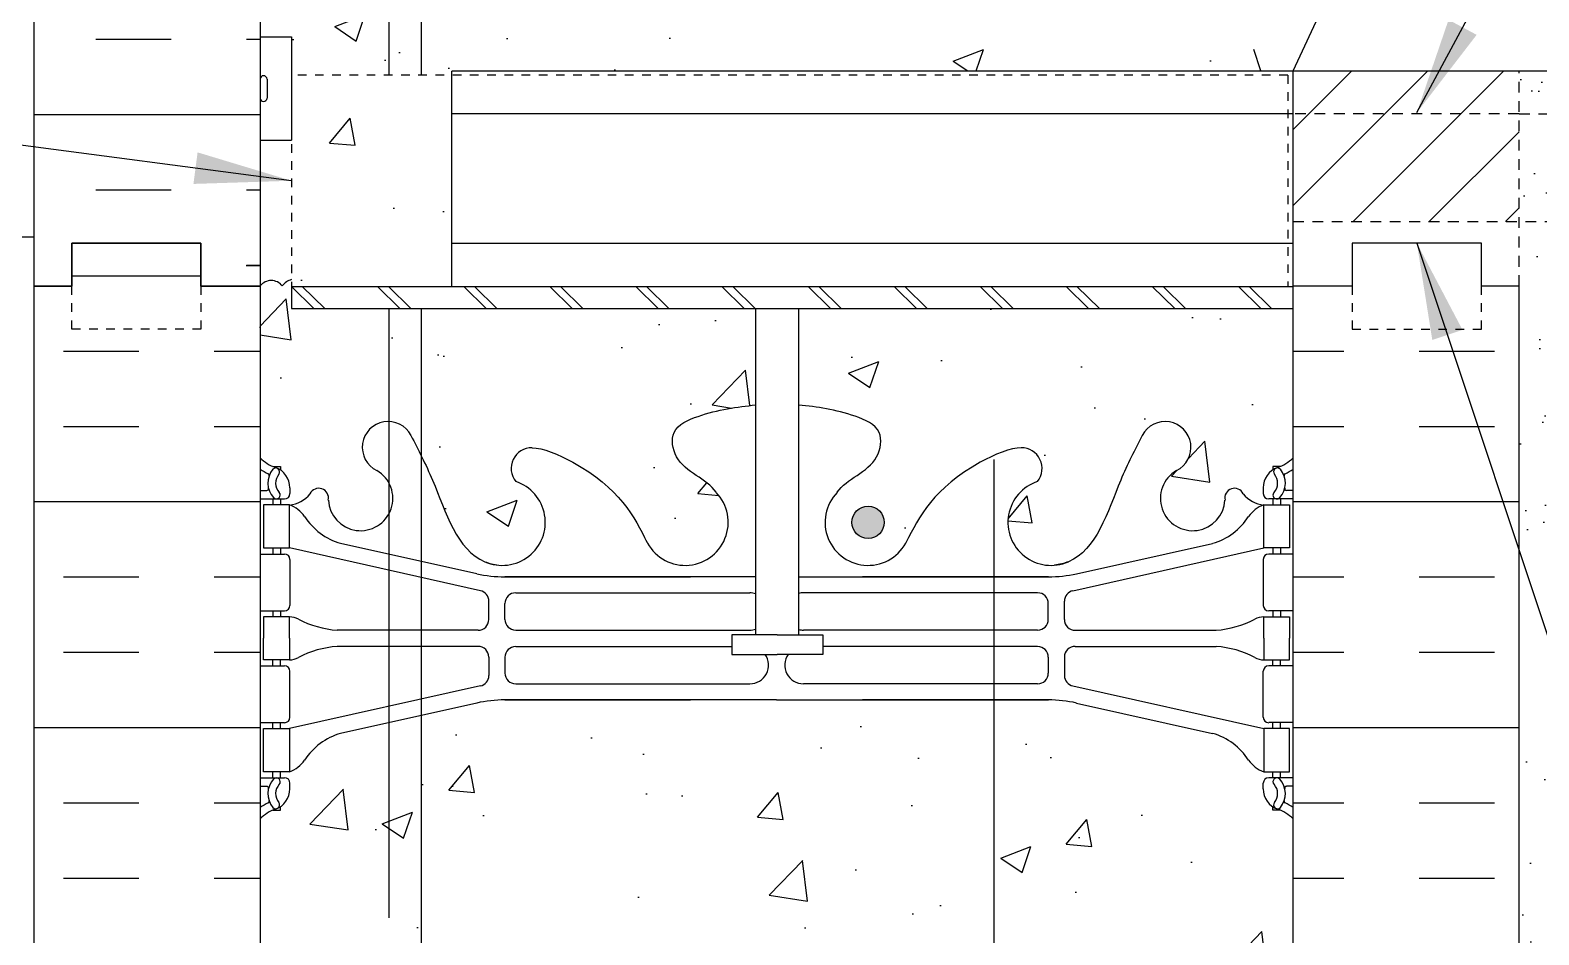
# Model space of a CAD drawing. Header units: inches. Extents: x 295 to 473, y 174 to 249.
# Drawn here: x 437.21 to 454.73, y 222.36 to 232.88 of the extents above; entities that cross this region are included whole.
import ezdxf

# ---------------------------------------------------------------- set-up
doc = ezdxf.new("R2010")
doc.units = ezdxf.units.IN
doc.header["$LTSCALE"] = 0.5
doc.header["$MEASUREMENT"] = 0
doc.linetypes.add('DASHED2', pattern=[0.375, 0.25, -0.125])
doc.linetypes.add('HIDDEN2', pattern=[0.1875, 0.125, -0.0625])
for name, color, linetype in [('HATCH', 12, 'Continuous'), ('line25', 2, 'Continuous'), ('LINE3', 3, 'Continuous'), ('LINE50', 5, 'Continuous'), ('LINE9', 9, 'Continuous'), ('TEXT', 4, 'Continuous'), ('Web_Edge', 9, 'Continuous')]:
    doc.layers.add(name, color=color, linetype=linetype)
doc.styles.add('DIM', font='romans.shx', dxfattribs={"width": 0.7})
doc.dimstyles.new('ext_12', dxfattribs={"dimscale": 12, "dimtxt": 0.09375, "dimasz": 0.09375, "dimexe": 0.09375, "dimexo": 0.0625, "dimgap": 0.0625, "dimtad": 1, "dimdec": 1, "dimzin": 3, "dimdsep": 46, "dimlunit": 4, "dimtxsty": 'DIM', "dimcen": 0.09, "dimdle": 0.09375, "dimclrt": 4, "dimadec": 0, "dimazin": 0, "dimtfac": 1, "dimtdec": 1, "dimtmove": 2, "dimatfit": 3, "dimfxl": 1, "dimfrac": 2, "dimtolj": 1, "dimtzin": 0, "dimarcsym": 0})
pattern_1 = [(50, (0, 0), (3.586301, -0.31376), [0.375, -4.125]), (355, (0, 0), (-0.693757, 3.76096), [0.3, -3.3]), (100.45144, (0.299, -0.026), (2.892544, 3.4472), [0.3187, -3.50571]), (46.1842, (0, 1), (5.336207, -0.827596), [0.5625, -6.1875]), (96.6356, (0.4447, 0.931), (4.67331, 4.870593), [0.47805, -5.25857]), (351.1842, (0, 1), (4.67331, 4.870593), [0.45, -4.95]), (21, (0.5, 0.75), (2.984535, -2.013094), [0.375, -4.125]), (326, (0.5, 0.75), (1.216577, 3.62575), [0.3, -3.3]), (71.45144, (0.7487, 0.5822), (4.201112, 1.612656), [0.3187, -3.50571]), (37.5, (0, 0), (0.0607993, 1.6644693), [0, -3.26, 0, -3.35, 0, -3.3125]), (7.5, (0, 0), (1.3153477, 1.9720586), [0, -1.91, 0, -3.185, 0, -1.2625]), (327.5, (-1.115, 0), (2.6691122, -0.1127744), [0, -1.25, 0, -3.9, 0, -5.175]), (317.5, (-1.615, 0), (2.915931, 0.500525), [0, -1.625, 0, -2.59, 0, -3.675])]

msp = doc.modelspace()

# ---------------------------------------------------------------- hatches: boundary and pattern name
at = {"layer": 'HATCH'}
h = msp.add_hatch(dxfattribs=at)
h.set_pattern_fill('INSUL', color=256, scale=7, style=0)
h.set_pattern_definition([(0, (-2486.284, -167.1027), (0, 2.625), []), (0, (-2486.284, -166.2277), (0, 2.625), [0.875, -0.875]), (0, (-2486.284, -165.3527), (0, 2.625), [0.875, -0.875])])
h.paths.add_polyline_path([(437.252, 229.907), (437.69, 229.907), (437.69, 230.407), (439.19, 230.407), (439.19, 229.907), (439.877, 229.907), (439.877, 245.745), (439.752, 245.87), (437.252, 245.87)])
h = msp.add_hatch(dxfattribs=at)
h.set_pattern_fill('AR-CONC', color=256, scale=0.5)
h.set_pattern_definition(pattern_1)
edge = h.paths.add_edge_path()
edge.add_spline(control_points=[(445.174, 245.44), (445.066, 245.603), (444.813, 245.667), (444.71, 245.864), (444.707, 245.87)], knot_values=[0.229407, 0.229407, 0.229407, 0.229407, 0.844432, 0.862042, 0.862042, 0.862042, 0.862042], degree=3, periodic=0)
edge.add_line((444.707, 245.87), (443.35, 245.87))
edge.add_spline(control_points=[(443.35, 245.87), (443.405, 245.845), (444.028, 245.531), (444.23, 245.146), (444.371, 244.863)], knot_values=[0.230119, 0.230119, 0.230119, 0.230119, 0.320663, 1.258119, 1.258119, 1.258119, 1.258119], degree=3, periodic=0)
edge.add_arc((444.815, 245.091), 0.5, 208.0689, 404.1875)
edge = h.paths.add_edge_path()
edge.add_arc((443.036, 245.716), 0.242, 140.6186, 218.2327, ccw=False)
edge.add_line((442.849, 245.87), (441.747, 245.87))
edge.add_spline(control_points=[(441.747, 245.87), (441.793, 245.777), (441.999, 245.339), (442.163, 244.764), (442.488, 244.634)], knot_values=[0.266707, 0.266707, 0.266707, 0.266707, 0.579211, 1.703896, 1.703896, 1.703896, 1.703896], degree=3, periodic=0)
edge.add_spline(control_points=[(442.488, 244.634), (442.538, 244.614), (442.592, 244.601), (442.649, 244.593)], knot_values=[1.703896, 1.703896, 1.703896, 1.703896, 1.875321, 1.875321, 1.875321, 1.875321], degree=3, periodic=0)
edge.add_arc((442.69, 245.091), 0.5, 265.2926, 431.7937)
h.paths.add_polyline_path([(441.28, 245.694, -0.231645), (441.091, 245.87), (440.387, 245.87), (440.387, 245.687, 0.258079), (440.534, 245.575, -0.428082), (440.717, 245.35, 1.679912)])
edge = h.paths.add_edge_path()
edge.add_spline(control_points=[(447.384, 244.863), (447.525, 245.146), (447.727, 245.531), (448.35, 245.845), (448.405, 245.87)], knot_values=[0.230119, 0.230119, 0.230119, 0.230119, 1.167575, 1.258119, 1.258119, 1.258119, 1.258119], degree=3, periodic=0)
edge.add_line((448.405, 245.87), (447.048, 245.87))
edge.add_spline(control_points=[(447.048, 245.87), (447.045, 245.864), (446.942, 245.667), (446.689, 245.603), (446.581, 245.44)], knot_values=[0.229407, 0.229407, 0.229407, 0.229407, 0.247016, 0.862042, 0.862042, 0.862042, 0.862042], degree=3, periodic=0)
edge.add_arc((446.94, 245.091), 0.5, 135.8125, 331.9311)
edge = h.paths.add_edge_path()
edge.add_spline(control_points=[(449.267, 244.634), (449.592, 244.764), (449.756, 245.339), (449.962, 245.777), (450.008, 245.87)], knot_values=[0.266707, 0.266707, 0.266707, 0.266707, 1.391392, 1.703896, 1.703896, 1.703896, 1.703896], degree=3, periodic=0)
edge.add_line((450.008, 245.87), (448.906, 245.87))
edge.add_arc((448.719, 245.716), 0.242, -38.2327, 39.3814, ccw=False)
edge.add_arc((449.065, 245.091), 0.5, 108.2063, 274.7074)
edge.add_spline(control_points=[(449.106, 244.593), (449.163, 244.601), (449.217, 244.614), (449.267, 244.634)], knot_values=[1.703896, 1.703896, 1.703896, 1.703896, 1.875321, 1.875321, 1.875321, 1.875321], degree=3, periodic=0)
h.paths.add_polyline_path([(451.038, 245.35, -0.428069), (451.221, 245.575, 0.258094), (451.367, 245.687), (451.367, 245.87), (450.664, 245.87, -0.231645), (450.475, 245.694, 1.679912)])
h.paths.add_polyline_path([(471.64, 236.405), (451.877, 236.405), (451.877, 236.434, 0.10231), (451.782, 236.358, 0.520567), (451.437, 236.408, 0.520567), (450.838, 236.429, 0.310845), (449.877, 236.407, 0.310845), (448.917, 236.429, 0.520567), (448.318, 236.408, 0.520567), (447.973, 236.358, 0.10231), (447.877, 236.434, 0.10231), (447.782, 236.358, 0.520567), (447.437, 236.408, 0.520567), (446.838, 236.429, 0.310845), (445.877, 236.407, 0.310845), (444.917, 236.429, 0.520567), (444.318, 236.408, 0.520567), (443.973, 236.358, 0.520567), (443.483, 236.315, 0.520567), (443.178, 236.437, 0.258655), (442.757, 236.705, 0.230831), (442.339, 236.532, 0.520567), (441.977, 236.376, 0.520567), (441.696, 236.255, 0.520567), (441.123, 236.295, 0.520567), (440.781, 236.148, 0.520567), (440.422, 236.291, 0.058158), (440.242, 236.35), (440.242, 235.5), (439.877, 235.5), (439.877, 234.75), (440.242, 234.75), (440.242, 233.55), (439.877, 233.55), (439.877, 232.8), (440.242, 232.8), (440.242, 232.355), (442.103, 232.355), (442.103, 232.405), (451.877, 232.405), (452.577, 233.905), (454.577, 233.905), (455.276, 232.405), (458.276, 232.405), (458.976, 233.905), (460.976, 233.905), (461.675, 232.405), (464.675, 232.405), (465.375, 233.905), (467.375, 233.905), (468.074, 232.405), (471.074, 232.405), (471.64, 233.618)])
h.paths.add_polyline_path([(442.103, 232.355), (440.242, 232.355), (440.242, 231.6), (440.242, 229.902), (442.103, 229.902)])
h.paths.add_polyline_path([(451.531, 206.058), (451.531, 206.126, -0.414214), (451.594, 206.188), (451.641, 206.188), (451.641, 206.258), (451.536, 206.258, -0.168672), (451.351, 206.408, 0.17445), (450.943, 206.704), (449.362, 207.057, 0.054974), (449.035, 207.093), (445.877, 207.093), (442.72, 207.093, 0.054974), (442.393, 207.057), (440.812, 206.704, 0.17445), (440.404, 206.408, -0.168672), (440.218, 206.258), (440.113, 206.258), (440.113, 206.188), (440.161, 206.188, -0.414214), (440.223, 206.126), (440.223, 206.058, -0.249069), (440.113, 205.851), (440.113, 205.81), (440.023, 205.81, 0.088416), (439.877, 205.712), (439.877, 202.905), (445.081, 202.905), (446.081, 201.905), (446.081, 203.905), (447.081, 202.905), (451.877, 202.905), (451.877, 205.712, 0.088416), (451.731, 205.81), (451.641, 205.81), (451.641, 205.851, -0.249069)])
h = msp.add_hatch(dxfattribs=at)
h.set_pattern_fill('AR-SAND', color=256, scale=0.5, style=0)
h.set_pattern_definition([(37.5, (378.7961, 101.8769), (-0.0314967, 0.963412), [0, -0.76, 0, -0.85, 0, -0.8125]), (7.5, (378.7961, 101.8769), (0.884888, 1.411073), [0, -0.41, 0, -0.685, 0, -0.2625]), (327.5, (378.1811, 101.8769), (1.557071, 0.0028295), [0, -0.25, 0, -0.9, 0, -1.175]), (317.5, (378.181, 101.8769), (1.503063, 0.438838), [0, -0.125, 0, -0.59, 0, -0.675])])
h.paths.add_polyline_path([(455.002, 232.405), (454.502, 232.405), (454.502, 211.905), (454.502, 202.905), (455.002, 202.905)])
h = msp.add_hatch(dxfattribs=at)
h.set_pattern_fill('ANSI31', color=256, scale=5, style=0)
h.set_pattern_definition([(45, (374.7702, 37.0603), (-0.4419417, 0.4419417), [])])
h.paths.add_polyline_path([(454.502, 230.655), (454.502, 232.402), (451.877, 232.402), (451.877, 230.655)])
h = msp.add_hatch(dxfattribs=at)
h.set_pattern_fill('INSUL', color=256, scale=7, style=0)
h.set_pattern_definition([(0, (453.3396, 222.148), (0, 2.625), []), (0, (453.3396, 223.023), (0, 2.625), [0.875, -0.875]), (0, (453.3396, 223.898), (0, 2.625), [0.875, -0.875])])
h.paths.add_polyline_path([(454.502, 229.905), (454.065, 229.905), (454.065, 229.405), (452.565, 229.405), (452.565, 229.905), (451.877, 229.905), (451.877, 211.905), (452.565, 211.905), (452.565, 212.405), (454.065, 212.405), (454.065, 211.905), (454.502, 211.905)])
h.paths.add_polyline_path([(437.252, 211.905), (437.69, 211.905), (437.69, 212.405), (439.19, 212.405), (439.19, 211.905), (439.877, 211.905), (439.877, 229.905), (439.19, 229.905), (439.19, 230.405), (437.69, 230.405), (437.69, 229.905), (437.252, 229.905)])
h = msp.add_hatch(dxfattribs=at)
h.set_pattern_fill('AR-CONC', color=256, scale=0.5)
h.set_pattern_definition(pattern_1)
edge = h.paths.add_edge_path()
edge.add_line((451.877, 229.643), (446.135, 229.643))
edge.add_line((446.135, 229.643), (446.135, 228.522))
edge.add_spline(control_points=[(446.135, 228.522), (446.347, 228.502), (446.672, 228.452), (447.126, 228.257), (447.049, 227.761), (446.689, 227.671), (446.581, 227.508)], knot_values=[0.229407, 0.229407, 0.229407, 0.229407, 0.887302, 1.222784, 1.507201, 2.122226, 2.122226, 2.122226, 2.122226], degree=3, periodic=0)
edge.add_arc((446.94, 227.159), 0.5, 135.8125, 335.181)
edge.add_spline(control_points=[(447.394, 226.949), (447.415, 226.992), (447.438, 227.037), (447.463, 227.082)], knot_values=[1.0964, 1.0964, 1.0964, 1.0964, 1.237398, 1.237398, 1.237398, 1.237398], degree=3, periodic=0)
edge.add_spline(control_points=[(447.463, 227.082), (447.488, 227.129), (447.515, 227.176), (447.546, 227.224)], knot_values=[0.953118, 0.953118, 0.953118, 0.953118, 1.0964, 1.0964, 1.0964, 1.0964], degree=3, periodic=0)
edge.add_spline(control_points=[(447.546, 227.224), (447.564, 227.252), (447.583, 227.28), (447.603, 227.308)], knot_values=[0.869703, 0.869703, 0.869703, 0.869703, 0.953118, 0.953118, 0.953118, 0.953118], degree=3, periodic=0)
edge.add_spline(control_points=[(447.603, 227.308), (447.623, 227.335), (447.644, 227.363), (447.666, 227.39)], knot_values=[0.789856, 0.789856, 0.789856, 0.789856, 0.869703, 0.869703, 0.869703, 0.869703], degree=3, periodic=0)
edge.add_spline(control_points=[(447.666, 227.39), (447.686, 227.414), (447.707, 227.438), (447.729, 227.463)], knot_values=[0.718521, 0.718521, 0.718521, 0.718521, 0.789856, 0.789856, 0.789856, 0.789856], degree=3, periodic=0)
edge.add_spline(control_points=[(447.729, 227.463), (447.753, 227.49), (447.78, 227.517), (447.808, 227.543)], knot_values=[0.639328, 0.639328, 0.639328, 0.639328, 0.718521, 0.718521, 0.718521, 0.718521], degree=3, periodic=0)
edge.add_spline(control_points=[(447.808, 227.543), (447.833, 227.568), (447.86, 227.592), (447.889, 227.616)], knot_values=[0.567328, 0.567328, 0.567328, 0.567328, 0.639328, 0.639328, 0.639328, 0.639328], degree=3, periodic=0)
edge.add_spline(control_points=[(447.889, 227.616), (447.92, 227.643), (447.953, 227.669), (447.988, 227.695)], knot_values=[0.48854, 0.48854, 0.48854, 0.48854, 0.567328, 0.567328, 0.567328, 0.567328], degree=3, periodic=0)
edge.add_spline(control_points=[(447.988, 227.695), (448.021, 227.719), (448.055, 227.742), (448.091, 227.766)], knot_values=[0.416129, 0.416129, 0.416129, 0.416129, 0.48854, 0.48854, 0.48854, 0.48854], degree=3, periodic=0)
edge.add_spline(control_points=[(448.091, 227.766), (448.138, 227.797), (448.219, 227.845), (448.308, 227.891), (448.342, 227.908)], knot_values=[0.264927, 0.264927, 0.264927, 0.264927, 0.360393, 0.416129, 0.416129, 0.416129, 0.416129], degree=3, periodic=0)
edge.add_spline(control_points=[(448.342, 227.908), (448.41, 227.941), (448.48, 227.971), (448.545, 227.992)], knot_values=[0.151529, 0.151529, 0.151529, 0.151529, 0.264927, 0.264927, 0.264927, 0.264927], degree=3, periodic=0)
edge.add_spline(control_points=[(448.545, 227.992), (448.577, 228.003), (448.609, 228.012), (448.638, 228.017)], knot_values=[0.094834, 0.094834, 0.094834, 0.094834, 0.151529, 0.151529, 0.151529, 0.151529], degree=3, periodic=0)
edge.add_spline(control_points=[(448.638, 228.017), (448.648, 228.019), (448.658, 228.021), (448.667, 228.022)], knot_values=[0.075602, 0.075602, 0.075602, 0.075602, 0.094834, 0.094834, 0.094834, 0.094834], degree=3, periodic=0)
edge.add_spline(control_points=[(448.667, 228.022), (448.676, 228.024), (448.685, 228.024), (448.693, 228.025)], knot_values=[0.057028, 0.057028, 0.057028, 0.057028, 0.075602, 0.075602, 0.075602, 0.075602], degree=3, periodic=0)
edge.add_spline(control_points=[(448.693, 228.025), (448.702, 228.026), (448.711, 228.026), (448.719, 228.026)], knot_values=[0.038125, 0.038125, 0.038125, 0.038125, 0.057028, 0.057028, 0.057028, 0.057028], degree=3, periodic=0)
edge.add_arc((448.719, 227.784), 0.242, -38.2327, 90.7685, ccw=False)
edge.add_arc((449.065, 227.159), 0.5, 108.2063, 274.7074)
edge.add_spline(control_points=[(449.106, 226.661), (449.123, 226.663), (449.139, 226.666), (449.156, 226.669)], knot_values=[1.824512, 1.824512, 1.824512, 1.824512, 1.875321, 1.875321, 1.875321, 1.875321], degree=3, periodic=0)
edge.add_spline(control_points=[(449.156, 226.669), (449.17, 226.672), (449.184, 226.675), (449.198, 226.679)], knot_values=[1.78039, 1.78039, 1.78039, 1.78039, 1.824512, 1.824512, 1.824512, 1.824512], degree=3, periodic=0)
edge.add_spline(control_points=[(449.198, 226.679), (449.211, 226.682), (449.224, 226.686), (449.237, 226.691)], knot_values=[1.737704, 1.737704, 1.737704, 1.737704, 1.78039, 1.78039, 1.78039, 1.78039], degree=3, periodic=0)
edge.add_spline(control_points=[(449.237, 226.691), (449.247, 226.694), (449.257, 226.698), (449.267, 226.702)], knot_values=[1.703896, 1.703896, 1.703896, 1.703896, 1.737704, 1.737704, 1.737704, 1.737704], degree=3, periodic=0)
edge.add_spline(control_points=[(449.267, 226.702), (449.279, 226.707), (449.292, 226.712), (449.304, 226.718)], knot_values=[1.660465, 1.660465, 1.660465, 1.660465, 1.703896, 1.703896, 1.703896, 1.703896], degree=3, periodic=0)
edge.add_spline(control_points=[(449.304, 226.718), (449.316, 226.724), (449.327, 226.73), (449.339, 226.737)], knot_values=[1.616944, 1.616944, 1.616944, 1.616944, 1.660465, 1.660465, 1.660465, 1.660465], degree=3, periodic=0)
edge.add_spline(control_points=[(449.339, 226.737), (449.353, 226.746), (449.367, 226.755), (449.38, 226.765)], knot_values=[1.563384, 1.563384, 1.563384, 1.563384, 1.616944, 1.616944, 1.616944, 1.616944], degree=3, periodic=0)
edge.add_spline(control_points=[(449.38, 226.765), (449.394, 226.775), (449.408, 226.786), (449.422, 226.798)], knot_values=[1.505342, 1.505342, 1.505342, 1.505342, 1.563384, 1.563384, 1.563384, 1.563384], degree=3, periodic=0)
edge.add_spline(control_points=[(449.422, 226.798), (449.435, 226.809), (449.447, 226.821), (449.459, 226.833)], knot_values=[1.451471, 1.451471, 1.451471, 1.451471, 1.505342, 1.505342, 1.505342, 1.505342], degree=3, periodic=0)
edge.add_spline(control_points=[(449.459, 226.833), (449.471, 226.846), (449.484, 226.86), (449.496, 226.874)], knot_values=[1.393854, 1.393854, 1.393854, 1.393854, 1.451471, 1.451471, 1.451471, 1.451471], degree=3, periodic=0)
edge.add_spline(control_points=[(449.496, 226.874), (449.507, 226.887), (449.518, 226.901), (449.529, 226.915)], knot_values=[1.339569, 1.339569, 1.339569, 1.339569, 1.393854, 1.393854, 1.393854, 1.393854], degree=3, periodic=0)
edge.add_spline(control_points=[(449.529, 226.915), (449.54, 226.93), (449.551, 226.945), (449.561, 226.961)], knot_values=[1.282554, 1.282554, 1.282554, 1.282554, 1.339569, 1.339569, 1.339569, 1.339569], degree=3, periodic=0)
edge.add_spline(control_points=[(449.561, 226.961), (449.576, 226.984), (449.591, 227.007), (449.605, 227.031)], knot_values=[1.201719, 1.201719, 1.201719, 1.201719, 1.282554, 1.282554, 1.282554, 1.282554], degree=3, periodic=0)
edge.add_spline(control_points=[(449.605, 227.031), (449.619, 227.057), (449.634, 227.083), (449.647, 227.11)], knot_values=[1.116334, 1.116334, 1.116334, 1.116334, 1.201719, 1.201719, 1.201719, 1.201719], degree=3, periodic=0)
edge.add_spline(control_points=[(449.647, 227.11), (449.664, 227.143), (449.681, 227.178), (449.697, 227.213)], knot_values=[1.009728, 1.009728, 1.009728, 1.009728, 1.116334, 1.116334, 1.116334, 1.116334], degree=3, periodic=0)
edge.add_spline(control_points=[(449.697, 227.213), (449.76, 227.355), (449.832, 227.554), (449.911, 227.732), (449.929, 227.773)], knot_values=[0.447744, 0.447744, 0.447744, 0.447744, 0.878261, 1.009728, 1.009728, 1.009728, 1.009728], degree=3, periodic=0)
edge.add_spline(control_points=[(449.929, 227.773), (449.993, 227.912), (450.059, 228.041), (450.126, 228.17)], knot_values=[0, 0, 0, 0, 0.447744, 0.447744, 0.447744, 0.447744], degree=3, periodic=0)
edge.add_arc((450.391, 228.031), 0.3, -63.9425, 153.1146, ccw=False)
edge.add_arc((450.711, 227.437), 0.375, 120.1325, 357.0763)
edge.add_arc((451.197, 227.442), 0.113, 25.9431, 192.1844, ccw=False)
edge.add_arc((451.574, 227.71), 0.352, 218.4669, 263.8709)
edge.add_line((451.536, 227.361), (451.641, 227.361))
edge.add_line((451.641, 227.361), (451.641, 227.431))
edge.add_line((451.641, 227.431), (451.594, 227.431))
edge.add_arc((451.594, 227.493), 0.0625, 180, 270, ccw=False)
edge.add_line((451.531, 227.493), (451.531, 227.561))
edge.add_arc((451.781, 227.561), 0.25, 124.0558, 180, ccw=False)
edge.add_line((451.641, 227.768), (451.641, 227.809))
edge.add_line((451.641, 227.809), (451.731, 227.809))
edge.add_arc((451.531, 228.268), 0.5, 293.5782, 313.7891)
edge.add_line((451.877, 227.907), (451.877, 229.643))
edge = h.paths.add_edge_path()
edge.add_line((445.635, 229.643), (440.242, 229.643))
edge.add_line((440.242, 229.643), (440.242, 229.902))
edge.add_line((440.242, 229.902), (440.242, 229.98))
edge.add_arc((440.286, 229.801), 0.185, 103.6375, 145)
edge.add_arc((440.006, 229.804), 0.165, 38.7056, 141.2944)
edge.add_line((439.877, 229.907), (439.877, 227.907))
edge.add_arc((440.223, 228.268), 0.5, 226.2109, 246.4218)
edge.add_line((440.023, 227.809), (440.113, 227.809))
edge.add_line((440.113, 227.809), (440.113, 227.768))
edge.add_arc((439.973, 227.561), 0.25, 0, 55.9442, ccw=False)
edge.add_line((440.223, 227.561), (440.223, 227.493))
edge.add_arc((440.161, 227.493), 0.0625, -90, 0, ccw=False)
edge.add_line((440.161, 227.431), (440.113, 227.431))
edge.add_line((440.113, 227.431), (440.113, 227.361))
edge.add_line((440.113, 227.361), (440.218, 227.361))
edge.add_arc((440.181, 227.71), 0.352, 276.1291, 321.5331)
edge.add_arc((440.558, 227.442), 0.113, -12.1844, 154.0569, ccw=False)
edge.add_arc((441.044, 227.437), 0.375, 182.9237, 419.8675)
edge.add_arc((441.364, 228.031), 0.3, 27.597, 243.9425, ccw=False)
edge.add_spline(control_points=[(441.629, 228.17), (441.696, 228.041), (441.762, 227.912), (441.826, 227.773)], knot_values=[0, 0, 0, 0, 0.447744, 0.447744, 0.447744, 0.447744], degree=3, periodic=0)
edge.add_spline(control_points=[(441.826, 227.773), (441.844, 227.732), (441.923, 227.554), (441.995, 227.355), (442.058, 227.213)], knot_values=[0.447744, 0.447744, 0.447744, 0.447744, 0.579211, 1.009728, 1.009728, 1.009728, 1.009728], degree=3, periodic=0)
edge.add_spline(control_points=[(442.058, 227.213), (442.074, 227.178), (442.091, 227.143), (442.108, 227.11)], knot_values=[1.009728, 1.009728, 1.009728, 1.009728, 1.116334, 1.116334, 1.116334, 1.116334], degree=3, periodic=0)
edge.add_spline(control_points=[(442.108, 227.11), (442.121, 227.083), (442.136, 227.057), (442.15, 227.031)], knot_values=[1.116334, 1.116334, 1.116334, 1.116334, 1.201719, 1.201719, 1.201719, 1.201719], degree=3, periodic=0)
edge.add_spline(control_points=[(442.15, 227.031), (442.164, 227.007), (442.179, 226.984), (442.194, 226.961)], knot_values=[1.201719, 1.201719, 1.201719, 1.201719, 1.282554, 1.282554, 1.282554, 1.282554], degree=3, periodic=0)
edge.add_spline(control_points=[(442.194, 226.961), (442.204, 226.945), (442.215, 226.93), (442.226, 226.915)], knot_values=[1.282554, 1.282554, 1.282554, 1.282554, 1.339569, 1.339569, 1.339569, 1.339569], degree=3, periodic=0)
edge.add_spline(control_points=[(442.226, 226.915), (442.237, 226.901), (442.248, 226.887), (442.259, 226.874)], knot_values=[1.339569, 1.339569, 1.339569, 1.339569, 1.393854, 1.393854, 1.393854, 1.393854], degree=3, periodic=0)
edge.add_spline(control_points=[(442.259, 226.874), (442.271, 226.86), (442.284, 226.846), (442.296, 226.833)], knot_values=[1.393854, 1.393854, 1.393854, 1.393854, 1.451471, 1.451471, 1.451471, 1.451471], degree=3, periodic=0)
edge.add_spline(control_points=[(442.296, 226.833), (442.308, 226.821), (442.32, 226.809), (442.333, 226.798)], knot_values=[1.451471, 1.451471, 1.451471, 1.451471, 1.505342, 1.505342, 1.505342, 1.505342], degree=3, periodic=0)
edge.add_spline(control_points=[(442.333, 226.798), (442.347, 226.786), (442.361, 226.775), (442.375, 226.765)], knot_values=[1.505342, 1.505342, 1.505342, 1.505342, 1.563384, 1.563384, 1.563384, 1.563384], degree=3, periodic=0)
edge.add_spline(control_points=[(442.375, 226.765), (442.388, 226.755), (442.402, 226.746), (442.416, 226.737)], knot_values=[1.563384, 1.563384, 1.563384, 1.563384, 1.616944, 1.616944, 1.616944, 1.616944], degree=3, periodic=0)
edge.add_spline(control_points=[(442.416, 226.737), (442.428, 226.73), (442.439, 226.724), (442.451, 226.718)], knot_values=[1.616944, 1.616944, 1.616944, 1.616944, 1.660465, 1.660465, 1.660465, 1.660465], degree=3, periodic=0)
edge.add_spline(control_points=[(442.451, 226.718), (442.463, 226.712), (442.476, 226.707), (442.488, 226.702)], knot_values=[1.660465, 1.660465, 1.660465, 1.660465, 1.703896, 1.703896, 1.703896, 1.703896], degree=3, periodic=0)
edge.add_spline(control_points=[(442.488, 226.702), (442.498, 226.698), (442.508, 226.694), (442.518, 226.691)], knot_values=[1.703896, 1.703896, 1.703896, 1.703896, 1.737704, 1.737704, 1.737704, 1.737704], degree=3, periodic=0)
edge.add_spline(control_points=[(442.518, 226.691), (442.531, 226.686), (442.544, 226.682), (442.557, 226.679)], knot_values=[1.737704, 1.737704, 1.737704, 1.737704, 1.78039, 1.78039, 1.78039, 1.78039], degree=3, periodic=0)
edge.add_spline(control_points=[(442.557, 226.679), (442.571, 226.675), (442.585, 226.672), (442.599, 226.669)], knot_values=[1.78039, 1.78039, 1.78039, 1.78039, 1.824512, 1.824512, 1.824512, 1.824512], degree=3, periodic=0)
edge.add_spline(control_points=[(442.599, 226.669), (442.616, 226.666), (442.632, 226.663), (442.649, 226.661)], knot_values=[1.824512, 1.824512, 1.824512, 1.824512, 1.875321, 1.875321, 1.875321, 1.875321], degree=3, periodic=0)
edge.add_arc((442.69, 227.159), 0.5, 265.2926, 431.7937)
edge.add_arc((443.036, 227.784), 0.242, 90, 218.2327, ccw=False)
edge.add_spline(control_points=[(443.036, 228.026), (443.044, 228.026), (443.053, 228.026), (443.062, 228.025)], knot_values=[0.038125, 0.038125, 0.038125, 0.038125, 0.057029, 0.057029, 0.057029, 0.057029], degree=3, periodic=0)
edge.add_spline(control_points=[(443.062, 228.025), (443.07, 228.024), (443.079, 228.024), (443.088, 228.022)], knot_values=[0.057029, 0.057029, 0.057029, 0.057029, 0.075602, 0.075602, 0.075602, 0.075602], degree=3, periodic=0)
edge.add_spline(control_points=[(443.088, 228.022), (443.097, 228.021), (443.107, 228.019), (443.117, 228.017)], knot_values=[0.075602, 0.075602, 0.075602, 0.075602, 0.094828, 0.094828, 0.094828, 0.094828], degree=3, periodic=0)
edge.add_spline(control_points=[(443.117, 228.017), (443.127, 228.015), (443.137, 228.013), (443.148, 228.01)], knot_values=[0.094828, 0.094828, 0.094828, 0.094828, 0.114375, 0.114375, 0.114375, 0.114375], degree=3, periodic=0)
edge.add_spline(control_points=[(443.148, 228.01), (443.168, 228.005), (443.189, 227.999), (443.21, 227.992)], knot_values=[0.114375, 0.114375, 0.114375, 0.114375, 0.151528, 0.151528, 0.151528, 0.151528], degree=3, periodic=0)
edge.add_spline(control_points=[(443.21, 227.992), (443.233, 227.985), (443.256, 227.977), (443.279, 227.967)], knot_values=[0.151528, 0.151528, 0.151528, 0.151528, 0.190624, 0.190624, 0.190624, 0.190624], degree=3, periodic=0)
edge.add_spline(control_points=[(443.279, 227.967), (443.323, 227.95), (443.369, 227.93), (443.413, 227.908)], knot_values=[0.190624, 0.190624, 0.190624, 0.190624, 0.264926, 0.264926, 0.264926, 0.264926], degree=3, periodic=0)
edge.add_spline(control_points=[(443.413, 227.908), (443.447, 227.891), (443.49, 227.869), (443.531, 227.846), (443.541, 227.841)], knot_values=[0.264926, 0.264926, 0.264926, 0.264926, 0.320663, 0.337945, 0.337945, 0.337945, 0.337945], degree=3, periodic=0)
edge.add_spline(control_points=[(443.541, 227.841), (443.584, 227.816), (443.625, 227.791), (443.664, 227.766)], knot_values=[0.337945, 0.337945, 0.337945, 0.337945, 0.416132, 0.416132, 0.416132, 0.416132], degree=3, periodic=0)
edge.add_spline(control_points=[(443.664, 227.766), (443.7, 227.742), (443.734, 227.719), (443.767, 227.695)], knot_values=[0.416132, 0.416132, 0.416132, 0.416132, 0.48854, 0.48854, 0.48854, 0.48854], degree=3, periodic=0)
edge.add_spline(control_points=[(443.767, 227.695), (443.802, 227.669), (443.835, 227.643), (443.866, 227.616)], knot_values=[0.48854, 0.48854, 0.48854, 0.48854, 0.567328, 0.567328, 0.567328, 0.567328], degree=3, periodic=0)
edge.add_spline(control_points=[(443.866, 227.616), (443.895, 227.592), (443.922, 227.568), (443.947, 227.543)], knot_values=[0.567328, 0.567328, 0.567328, 0.567328, 0.639328, 0.639328, 0.639328, 0.639328], degree=3, periodic=0)
edge.add_spline(control_points=[(443.947, 227.543), (443.975, 227.517), (444.001, 227.49), (444.026, 227.463)], knot_values=[0.639328, 0.639328, 0.639328, 0.639328, 0.718521, 0.718521, 0.718521, 0.718521], degree=3, periodic=0)
edge.add_spline(control_points=[(444.026, 227.463), (444.048, 227.438), (444.069, 227.414), (444.089, 227.39)], knot_values=[0.718521, 0.718521, 0.718521, 0.718521, 0.789856, 0.789856, 0.789856, 0.789856], degree=3, periodic=0)
edge.add_spline(control_points=[(444.089, 227.39), (444.111, 227.363), (444.132, 227.335), (444.152, 227.308)], knot_values=[0.789856, 0.789856, 0.789856, 0.789856, 0.869703, 0.869703, 0.869703, 0.869703], degree=3, periodic=0)
edge.add_spline(control_points=[(444.152, 227.308), (444.172, 227.28), (444.191, 227.252), (444.209, 227.224)], knot_values=[0.869703, 0.869703, 0.869703, 0.869703, 0.95312, 0.95312, 0.95312, 0.95312], degree=3, periodic=0)
edge.add_spline(control_points=[(444.209, 227.224), (444.24, 227.176), (444.267, 227.129), (444.292, 227.082)], knot_values=[0.95312, 0.95312, 0.95312, 0.95312, 1.0964, 1.0964, 1.0964, 1.0964], degree=3, periodic=0)
edge.add_spline(control_points=[(444.292, 227.082), (444.317, 227.037), (444.34, 226.992), (444.361, 226.949)], knot_values=[1.0964, 1.0964, 1.0964, 1.0964, 1.237398, 1.237398, 1.237398, 1.237398], degree=3, periodic=0)
edge.add_arc((444.815, 227.159), 0.5, 204.819, 404.1875)
edge.add_spline(control_points=[(445.174, 227.508), (445.066, 227.671), (444.706, 227.761), (444.629, 228.257), (445.088, 228.454), (445.418, 228.503), (445.635, 228.523)], knot_values=[0.229407, 0.229407, 0.229407, 0.229407, 0.844432, 1.128849, 1.464331, 2.136729, 2.136729, 2.136729, 2.136729], degree=3, periodic=0)
edge.add_line((445.635, 228.523), (445.635, 229.643))
h = msp.add_hatch(dxfattribs=at)
h.set_pattern_fill('AR-CONC', color=256, scale=0.5)
h.set_pattern_definition(pattern_1)
h.paths.add_polyline_path([(451.877, 223.714, 0.088416), (451.731, 223.812), (451.641, 223.812), (451.641, 223.853, -0.249069), (451.531, 224.061), (451.531, 224.128, -0.414214), (451.594, 224.191), (451.641, 224.191), (451.641, 224.261), (451.536, 224.261, -0.155529), (451.361, 224.395, 0.180914), (450.943, 224.706), (449.362, 225.059, 0.054974), (449.035, 225.095), (445.877, 225.095), (442.72, 225.095, 0.054974), (442.393, 225.059), (440.812, 224.706, 0.180914), (440.394, 224.395, -0.155529), (440.218, 224.261), (440.113, 224.261), (440.113, 224.191), (440.161, 224.191, -0.414214), (440.223, 224.128), (440.223, 224.061, -0.249069), (440.113, 223.853), (440.113, 223.812), (440.023, 223.812, 0.088416), (439.877, 223.714), (439.877, 218.099, 0.088416), (440.023, 218.002), (440.113, 218.002), (440.113, 217.96, -0.249069), (440.223, 217.753), (440.223, 217.685, -0.414214), (440.161, 217.623), (440.113, 217.623), (440.113, 217.553), (440.218, 217.553, -0.155529), (440.394, 217.419, 0.180914), (440.812, 217.108), (442.393, 216.755, 0.054974), (442.72, 216.719), (445.877, 216.719), (449.035, 216.719, 0.054974), (449.362, 216.755), (450.943, 217.108, 0.180914), (451.361, 217.419, -0.155529), (451.536, 217.553), (451.641, 217.553), (451.641, 217.623), (451.594, 217.623, -0.414214), (451.531, 217.685), (451.531, 217.753, -0.249069), (451.641, 217.96), (451.641, 218.002), (451.731, 218.002, 0.088416), (451.877, 218.099)])
at = {"layer": 'LINE3'}
msp.add_hatch(color=256, dxfattribs=at).paths.add_polyline_path([(446.752, 227.159, 1), (447.127, 227.159, 1)])

# ---------------------------------------------------------------- linework, layer by layer
at = {"layer": 'HATCH', "linetype": 'HIDDEN2', "ltscale": 2}
for p, q in [((454.502, 229.905), (454.502, 232.405)), ((454.502, 231.905), (451.877, 231.905)), ((454.502, 231.905), (455.002, 231.905)), ((451.877, 230.655), (455.002, 230.655))]:
    msp.add_line(p, q, dxfattribs=at)
at = {"layer": 'HATCH', "linetype": 'HIDDEN2'}
for p, q in [((451.815, 232.357), (440.242, 232.355)), ((440.242, 232.355), (440.242, 229.902)), ((451.815, 232.357), (451.815, 229.902))]:
    msp.add_line(p, q, dxfattribs=at)
at = {"layer": 'HATCH'}
for p, q in [((439.716, 230.145), (439.877, 230.145)), ((440.242, 229.902), (440.502, 229.643)), ((440.367, 229.902), (440.627, 229.643)), ((441.242, 229.902), (441.502, 229.643)), ((441.367, 229.902), (441.627, 229.643)), ((442.242, 229.902), (442.502, 229.643)), ((442.367, 229.902), (442.627, 229.643)), ((443.242, 229.902), (443.502, 229.643)), ((443.367, 229.902), (443.627, 229.643)), ((444.242, 229.902), (444.502, 229.643)), ((444.367, 229.902), (444.627, 229.643)), ((445.242, 229.902), (445.502, 229.643)), ((445.367, 229.902), (445.627, 229.643)), ((446.242, 229.902), (446.502, 229.643)), ((446.367, 229.902), (446.627, 229.643)), ((447.242, 229.902), (447.502, 229.643)), ((447.367, 229.902), (447.627, 229.643)), ((448.242, 229.902), (448.502, 229.643)), ((448.367, 229.902), (448.627, 229.643)), ((449.242, 229.902), (449.502, 229.643)), ((449.367, 229.902), (449.627, 229.643)), ((450.242, 229.902), (450.502, 229.643)), ((450.367, 229.902), (450.627, 229.643)), ((451.242, 229.902), (451.502, 229.643)), ((451.367, 229.902), (451.627, 229.643))]:
    msp.add_line(p, q, dxfattribs=at)
msp.add_lwpolyline([(440.242, 229.98, 0.182463), (440.135, 229.907, 0.480133), (439.877, 229.907)], format="xyb", dxfattribs=at)
at = {"layer": 'line25'}
for p, q in [((439.877, 245.87), (439.877, 211.905)), ((439.877, 232.8), (440.242, 232.8)), ((440.242, 232.8), (440.242, 231.6)), ((442.103, 232.405), (467.64, 232.405)), ((451.877, 211.905), (451.877, 232.405)), ((454.502, 232.405), (471.64, 232.405)), ((439.877, 232.31), (439.877, 232.09)), ((439.877, 232.255), (439.877, 232.255)), ((439.917, 232.35), (439.917, 232.35)), ((439.957, 232.31), (439.957, 232.09)), ((442.103, 229.902), (442.103, 232.402)), ((439.877, 232.145), (439.877, 232.145)), ((439.917, 232.05), (439.917, 232.05)), ((451.877, 231.905), (442.103, 231.905)), ((439.877, 231.6), (440.242, 231.6)), ((442.103, 230.402), (451.877, 230.402)), ((440.242, 229.902), (451.877, 229.902)), ((440.242, 229.902), (440.242, 229.643)), ((440.242, 229.643), (451.877, 229.643)), ((445.635, 225.85), (445.635, 229.643)), ((446.135, 225.85), (446.135, 229.643))]:
    msp.add_line(p, q, dxfattribs=at)
at = {"layer": 'line25', "color": 192}
for q in [(451.423, 232.655), (451.877, 232.405)]:
    msp.add_line((451.502, 232.405), q, dxfattribs=at)
msp.add_lwpolyline([(451.877, 232.405), (452.577, 233.905), (454.577, 233.905), (455.276, 232.405)], dxfattribs=at)
at = {"layer": 'line25'}
for points in [[(445.885, 225.85), (445.356, 225.85), (445.356, 225.624), (445.885, 225.624)], [(445.885, 225.85), (446.413, 225.85), (446.413, 225.624), (446.153, 225.624)], [(446.153, 225.624), (445.885, 225.624)]]:
    msp.add_lwpolyline(points, dxfattribs=at)
for centre, start, end in [((439.917, 232.31), 90, 180), ((439.917, 232.31), 0, 90), ((439.917, 232.09), 180, 270), ((439.917, 232.09), 270, 0)]:
    msp.add_arc(centre, 0.04, start, end, dxfattribs=at)
at = {"layer": 'LINE3'}
for p, q in [((441.752, 232.355), (441.752, 245.867)), ((441.752, 209.395), (441.752, 229.643)), ((448.399, 227.889), (448.399, 202.905))]:
    msp.add_line(p, q, dxfattribs=at)
at = {"layer": 'LINE3', "linetype": 'Continuous'}
msp.add_lwpolyline([(441.377, 232.355), (441.377, 233.564, -0.414214), (442.377, 234.564), (456.756, 234.564)], format="xyb", dxfattribs=at)
msp.add_lwpolyline([(441.377, 222.564), (441.377, 229.643)], dxfattribs=at)
at = {"layer": 'LINE3'}
msp.add_circle((446.94, 227.159), 0.188, dxfattribs=at)
at = {"layer": 'LINE50'}
for p, q in [((437.252, 229.907), (437.252, 245.87)), ((437.252, 211.905), (437.252, 229.905)), ((454.502, 211.905), (454.502, 229.905))]:
    msp.add_line(p, q, dxfattribs=at)
for points in [[(439.877, 229.905), (439.19, 229.905), (439.19, 230.405), (437.69, 230.405), (437.69, 229.905), (437.252, 229.905)], [(437.252, 229.905), (437.69, 229.905), (437.69, 230.405), (439.19, 230.405), (439.19, 229.905), (439.877, 229.905)], [(454.502, 229.905), (454.065, 229.905), (454.065, 230.405), (452.565, 230.405), (452.565, 229.905), (451.877, 229.905)]]:
    msp.add_lwpolyline(points, dxfattribs=at)
at = {"layer": 'LINE9'}
msp.add_line((437.065, 230.479), (437.252, 230.479), dxfattribs=at)
at = {"layer": 'LINE9', "linetype": 'DASHED2', "ltscale": 0.15}
for points in [[(439.19, 229.905), (439.19, 229.905), (439.19, 229.405), (437.69, 229.405), (437.69, 229.905), (437.69, 229.905)], [(452.565, 229.905), (452.565, 229.905), (452.565, 229.405), (454.065, 229.405), (454.065, 229.905), (454.065, 229.905)]]:
    msp.add_lwpolyline(points, dxfattribs=at)
at = {"layer": 'Web_Edge'}
for p, q in [((440.023, 227.809), (440.113, 227.809)), ((440.113, 227.809), (440.113, 227.768)), ((451.731, 227.809), (451.641, 227.809)), ((451.641, 227.809), (451.641, 227.768)), ((439.877, 227.531), (439.955, 227.531)), ((440.223, 227.561), (440.223, 227.493)), ((451.531, 227.561), (451.531, 227.493)), ((451.877, 227.531), (451.8, 227.531)), ((439.877, 227.431), (440.161, 227.431)), ((440.023, 227.431), (440.023, 227.361)), ((440.113, 227.431), (440.113, 227.361)), ((451.877, 227.431), (451.594, 227.431)), ((451.641, 227.431), (451.641, 227.361)), ((451.731, 227.431), (451.731, 227.361)), ((440.023, 226.861), (440.023, 226.791)), ((440.113, 226.861), (440.113, 226.791)), ((442.436, 226.364), (440.218, 226.861)), ((442.393, 226.562), (440.812, 226.915)), ((449.319, 226.364), (451.536, 226.861)), ((449.362, 226.562), (450.943, 226.915)), ((451.641, 226.861), (451.641, 226.791)), ((451.731, 226.861), (451.731, 226.791)), ((439.877, 226.791), (440.161, 226.791)), ((440.223, 226.728), (440.223, 226.193)), ((451.531, 226.728), (451.531, 226.193)), ((451.877, 226.791), (451.594, 226.791)), ((442.72, 226.526), (444.877, 226.526)), ((445.635, 226.526), (442.72, 226.526)), ((446.135, 226.526), (449.035, 226.526)), ((449.035, 226.526), (446.877, 226.526)), ((442.846, 226.34), (445.566, 226.34)), ((448.909, 226.34), (446.189, 226.34)), ((439.877, 226.131), (440.161, 226.131)), ((440.023, 226.131), (440.023, 226.061)), ((440.113, 226.131), (440.113, 226.061)), ((442.534, 226.03), (442.534, 226.242)), ((442.721, 226.031), (442.721, 226.215)), ((449.034, 226.031), (449.034, 226.215)), ((449.221, 226.03), (449.221, 226.242)), ((451.877, 226.131), (451.594, 226.131)), ((451.641, 226.131), (451.641, 226.061)), ((451.731, 226.131), (451.731, 226.061)), ((442.409, 225.905), (440.771, 225.905)), ((442.846, 225.906), (445.566, 225.906)), ((448.909, 225.906), (446.189, 225.906)), ((449.346, 225.905), (450.984, 225.905)), ((442.409, 225.717), (440.771, 225.717)), ((442.534, 225.592), (442.534, 225.379)), ((442.721, 225.591), (442.721, 225.407)), ((442.846, 225.716), (445.356, 225.716)), ((448.909, 225.716), (446.413, 225.716)), ((449.034, 225.591), (449.034, 225.407)), ((449.221, 225.592), (449.221, 225.379)), ((449.346, 225.717), (450.984, 225.717)), ((439.877, 225.491), (440.161, 225.491)), ((440.023, 225.491), (440.023, 225.561)), ((440.113, 225.491), (440.113, 225.561)), ((440.223, 224.893), (440.223, 225.428)), ((451.531, 224.893), (451.531, 225.428)), ((451.877, 225.491), (451.594, 225.491)), ((451.641, 225.491), (451.641, 225.561)), ((451.731, 225.491), (451.731, 225.561)), ((442.436, 225.257), (440.218, 224.761)), ((442.846, 225.282), (445.566, 225.282)), ((448.909, 225.282), (446.189, 225.282)), ((449.319, 225.257), (451.536, 224.761)), ((442.393, 225.059), (440.812, 224.706)), ((442.72, 225.095), (444.877, 225.095)), ((445.877, 225.095), (442.72, 225.095)), ((445.877, 225.095), (449.035, 225.095)), ((449.035, 225.095), (446.877, 225.095)), ((449.362, 225.059), (450.943, 224.706)), ((439.877, 224.831), (440.161, 224.831)), ((440.023, 224.761), (440.023, 224.831)), ((440.113, 224.761), (440.113, 224.831)), ((451.877, 224.831), (451.594, 224.831)), ((451.641, 224.761), (451.641, 224.831)), ((451.731, 224.761), (451.731, 224.831)), ((439.877, 224.191), (440.161, 224.191)), ((440.023, 224.191), (440.023, 224.261)), ((440.113, 224.191), (440.113, 224.261)), ((451.877, 224.191), (451.594, 224.191)), ((451.641, 224.191), (451.641, 224.261)), ((451.731, 224.191), (451.731, 224.261)), ((439.877, 224.091), (439.955, 224.091)), ((440.223, 224.061), (440.223, 224.128)), ((451.531, 224.061), (451.531, 224.128)), ((451.877, 224.091), (451.8, 224.091)), ((440.113, 223.812), (440.113, 223.853)), ((451.641, 223.812), (451.641, 223.853)), ((440.023, 223.812), (440.113, 223.812)), ((451.731, 223.812), (451.641, 223.812))]:
    msp.add_line(p, q, dxfattribs=at)
for points in [[(439.918, 226.861), (440.218, 226.861), (440.218, 227.361), (439.918, 227.361)], [(451.836, 226.861), (451.536, 226.861), (451.536, 227.361), (451.836, 227.361)], [(439.918, 224.761), (440.218, 224.761), (440.218, 224.261), (439.918, 224.261)], [(451.836, 224.761), (451.536, 224.761), (451.536, 224.261), (451.836, 224.261)]]:
    msp.add_lwpolyline(points, close=True, dxfattribs=at)
for points in [[(440.218, 225.811), (440.218, 226.061), (439.918, 226.061), (439.918, 225.811)], [(451.536, 225.811), (451.536, 226.061), (451.836, 226.061), (451.836, 225.811)], [(440.218, 225.811), (440.218, 225.561), (439.918, 225.561), (439.918, 225.811)], [(451.536, 225.811), (451.536, 225.561), (451.836, 225.561), (451.836, 225.811)]]:
    msp.add_lwpolyline(points, dxfattribs=at)
for centre, radius, start, end in [((441.364, 228.031), 0.3, 27.597, 243.9425), ((450.391, 228.031), 0.3, 296.0575, 152.403), ((443.036, 227.784), 0.242, 90, 218.2327), ((448.719, 227.784), 0.242, 321.7673, 90), ((440.223, 228.268), 0.5, 226.2109, 250.5288), ((451.531, 228.268), 0.5, 289.4712, 313.7891), ((440.223, 228.268), 0.6, 234.7832, 245.0748), ((440.217, 227.615), 0.25, 140.1145, 222.4609), ((439.961, 227.705), 0.021, 343.464, 63.9957), ((440.059, 227.746), 0.045, 321.448, 139.1879), ((439.973, 227.561), 0.25, 0, 70.5288), ((440.217, 227.615), 0.16, 140.0001, 222.4609), ((441.044, 227.437), 0.375, 182.9237, 59.8675), ((450.711, 227.437), 0.375, 120.1325, 357.0763), ((451.781, 227.561), 0.25, 109.4712, 180), ((451.696, 227.746), 0.045, 40.8121, 218.552), ((451.538, 227.615), 0.16, 317.5391, 39.9999), ((451.538, 227.615), 0.25, 317.5391, 39.8855), ((451.794, 227.705), 0.021, 116.0043, 196.536), ((451.531, 228.268), 0.6, 294.9252, 305.2168), ((439.956, 227.55), 0.0196, 269.4032, 15.4901), ((440.066, 227.477), 0.045, 222.4609, 42.4609), ((440.558, 227.442), 0.113, 347.8156, 154.0569), ((442.69, 227.159), 0.5, 246.2139, 71.7937), ((444.815, 227.159), 0.5, 204.819, 44.1875), ((446.94, 227.159), 0.5, 135.8125, 335.181), ((449.065, 227.159), 0.5, 108.2063, 293.7861), ((451.197, 227.442), 0.113, 25.9431, 192.1844), ((451.689, 227.477), 0.045, 137.5391, 317.5391), ((451.799, 227.55), 0.0196, 164.5099, 270.5968), ((440.161, 227.493), 0.0625, 270, 0), ((440.181, 227.71), 0.352, 276.1291, 321.5331), ((440.096, 227.018), 0.364, 34.9775, 70.3387), ((451.574, 227.71), 0.352, 218.4669, 263.8709), ((451.659, 227.018), 0.364, 109.6613, 145.0225), ((451.594, 227.493), 0.0625, 180, 270), ((441.019, 227.629), 0.743, 212.7919, 253.8107), ((450.736, 227.629), 0.743, 286.1893, 327.2081), ((440.161, 226.728), 0.0625, 0, 90), ((451.594, 226.728), 0.0625, 90, 180), ((442.72, 228.026), 1.5, 257.4135, 270), ((449.035, 228.026), 1.5, 270, 282.5865), ((442.409, 226.242), 0.125, 0, 77.3767), ((442.846, 226.215), 0.125, 90, 180), ((445.566, 226.123), 0.217, 71.464, 90), ((446.189, 226.123), 0.217, 90, 104.6702), ((448.909, 226.215), 0.125, 0, 90), ((449.346, 226.242), 0.125, 102.6233, 180), ((440.161, 226.193), 0.0625, 270, 0), ((451.594, 226.193), 0.0625, 180, 270), ((440.214, 225.842), 0.219, 60.4937, 88.92), ((440.86, 227.072), 1.17, 242.6365, 265.6505), ((442.409, 226.03), 0.125, 270, 0), ((442.846, 226.031), 0.125, 180, 270), ((448.909, 226.031), 0.125, 270, 360), ((449.346, 226.03), 0.125, 180, 270), ((450.895, 227.072), 1.17, 274.3495, 297.3635), ((451.541, 225.842), 0.219, 91.08, 119.5063), ((445.566, 226.123), 0.217, 270, 288.536), ((446.189, 226.123), 0.217, 255.3298, 270), ((440.214, 225.779), 0.219, 271.08, 299.5063), ((440.86, 224.55), 1.17, 94.3495, 117.3635), ((442.409, 225.592), 0.125, 0, 90), ((442.846, 225.591), 0.125, 90, 180), ((445.566, 225.499), 0.217, 270, 35.1871), ((446.189, 225.499), 0.217, 144.8129, 270), ((448.909, 225.591), 0.125, 0, 90), ((449.346, 225.592), 0.125, 90, 180), ((450.895, 224.55), 1.17, 62.6365, 85.6505), ((451.541, 225.779), 0.219, 240.4937, 268.92), ((440.161, 225.428), 0.0625, 0, 90), ((442.846, 225.407), 0.125, 180, 270), ((448.909, 225.407), 0.125, 270, 0), ((451.594, 225.428), 0.0625, 90, 180), ((442.409, 225.379), 0.125, 282.6233, 0), ((449.346, 225.379), 0.125, 180, 257.3767), ((442.72, 223.595), 1.5, 90, 102.5865), ((449.035, 223.595), 1.5, 77.4135, 90), ((440.161, 224.893), 0.0625, 270, 0), ((451.594, 224.893), 0.0625, 180, 270), ((441.019, 223.992), 0.743, 106.1893, 147.2081), ((450.736, 223.992), 0.743, 32.7919, 73.8107), ((440.096, 224.603), 0.364, 289.6613, 325.0225), ((451.659, 224.603), 0.364, 214.9775, 250.3387), ((440.217, 224.006), 0.25, 137.5391, 219.8855), ((440.066, 224.144), 0.045, 317.5391, 137.5391), ((440.161, 224.128), 0.0625, 360, 90), ((451.594, 224.128), 0.0625, 90, 180), ((451.689, 224.144), 0.045, 42.4609, 222.4609), ((451.538, 224.006), 0.25, 320.1145, 42.4609), ((439.956, 224.071), 0.0196, 344.5099, 90.5968), ((440.217, 224.006), 0.16, 137.5391, 219.9999), ((439.973, 224.061), 0.25, 289.4712, 360), ((451.781, 224.061), 0.25, 180, 250.5288), ((451.538, 224.006), 0.16, 320.0001, 42.4609), ((451.799, 224.071), 0.0196, 89.4032, 195.4901), ((440.223, 223.354), 0.6, 114.9252, 125.2168), ((440.223, 223.354), 0.5, 109.4712, 133.7891), ((439.961, 223.917), 0.021, 296.0043, 16.536), ((440.059, 223.875), 0.045, 220.8121, 38.552), ((451.696, 223.875), 0.045, 141.448, 319.1879), ((451.531, 223.354), 0.5, 46.2109, 70.5288), ((451.794, 223.917), 0.021, 163.464, 243.9957), ((451.531, 223.354), 0.6, 54.7832, 65.0748)]:
    msp.add_arc(centre, radius, start, end, dxfattribs=at)
for points, knots in [([(445.174, 227.508), (445.066, 227.671), (444.706, 227.761), (444.629, 228.257), (445.088, 228.454), (445.418, 228.503), (445.635, 228.523)], [0.229407, 0.229407, 0.229407, 0.229407, 0.844432, 1.128849, 1.464331, 2.136729, 2.136729, 2.136729, 2.136729]), ([(446.581, 227.508), (446.689, 227.671), (447.049, 227.761), (447.126, 228.257), (446.672, 228.452), (446.347, 228.502), (446.135, 228.522)], [0.229407, 0.229407, 0.229407, 0.229407, 0.844432, 1.128849, 1.464331, 2.122226, 2.122226, 2.122226, 2.122226]), ([(441.629, 228.17), (441.715, 228.003), (441.968, 227.513), (442.182, 226.764), (442.592, 226.669), (442.649, 226.661)], [0, 0, 0, 0, 0.579211, 1.703896, 1.875321, 1.875321, 1.875321, 1.875321]), ([(443.036, 228.026), (443.157, 228.028), (443.991, 227.67), (444.23, 227.214), (444.371, 226.93)], [0.038125, 0.038125, 0.038125, 0.038125, 0.320663, 1.258119, 1.258119, 1.258119, 1.258119]), ([(448.719, 228.026), (448.598, 228.028), (447.764, 227.67), (447.525, 227.214), (447.384, 226.93)], [0.038125, 0.038125, 0.038125, 0.038125, 0.320663, 1.258119, 1.258119, 1.258119, 1.258119]), ([(450.126, 228.17), (450.04, 228.003), (449.787, 227.513), (449.573, 226.764), (449.163, 226.669), (449.106, 226.661)], [0, 0, 0, 0, 0.579211, 1.703896, 1.875321, 1.875321, 1.875321, 1.875321])]:
    msp.add_open_spline(points, degree=3, knots=knots, dxfattribs=at)
for points in [[(442.721, 226.036), (442.721, 226.21)], [(449.034, 226.036), (449.034, 226.21)], [(442.721, 225.586), (442.721, 225.412)], [(449.034, 225.586), (449.034, 225.412)]]:
    msp.add_open_spline(points, degree=1, dxfattribs=at)

# ---------------------------------------------------------------- leaders
at = {"layer": 'TEXT'}
for points in [[(453.315, 231.921), (458.994, 242.51), (462.084, 242.51)], [(440.242, 231.129), (433.661, 231.994), (431.58, 231.994)], [(453.315, 230.405), (457.011, 219.291), (458.611, 219.291)]]:
    msp.add_leader(points, dimstyle='ext_12', override={"dimgap": 0.0625, "dimtad": 0}, dxfattribs=at)

doc.saveas('drawing.dxf')
